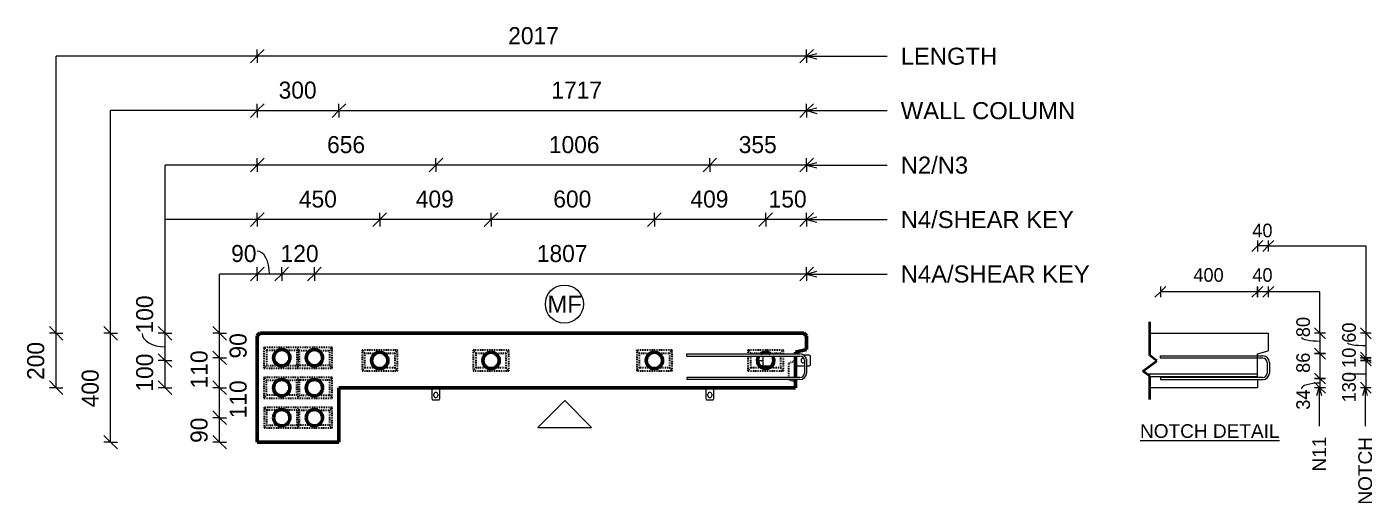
# Model space of a CAD drawing. Header units: millimetres. Extents: x 15006 to 36832, y -1993 to 19978.
# Drawn here: x 26166 to 31106, y 17512 to 19261 of the extents above; entities that cross this region are included whole.
import ezdxf

# ---------------------------------------------------------------- set-up
doc = ezdxf.new("R2010")
doc.units = ezdxf.units.MM
doc.linetypes.add('Dash', pattern=[6.36, 3.18, -3.18])
for name, color, linetype, lineweight in [('A-ANNO-DIMS', 211, 'Continuous', 9), ('A-ANNO-DIMS-25', 211, 'Continuous', 9), ('A-DETL', 90, 'Continuous', 18), ('A-DETL-MBND', 5, 'Continuous', 18), ('A-GENM', 13, 'Continuous', 18), ('A-WALL', 113, 'Continuous', 25), ('A-WALL-HDLN', 110, 'Dash', 25), ('G-ANNO-TEXT', 231, 'Continuous', 9), ('S-RBAR', 171, 'Continuous', 18)]:
    doc.layers.add(name, color=color, linetype=linetype, lineweight=lineweight)
doc.styles.add('Arial_1', font='arial.ttf', dxfattribs={"height": 62.5})
doc.styles.add('Arial_2', font='arial.ttf', dxfattribs={"height": 50})
doc.styles.add('Nirmala UI Semilight_1', font='NirmalaS.ttf', dxfattribs={"height": 62.5})
doc.styles.add('Nirmala UI Semilight_2', font='NirmalaS.ttf', dxfattribs={"height": 50})
doc.dimstyles.new('Arrow_Filled_-_2_5_NI_UI_3', dxfattribs={"dimscale": 304.8, "dimtxt": 65.460247, "dimasz": 0.164042, "dimexe": 0.082021, "dimexo": 0.0625, "dimgap": 0.082021, "dimtad": 1, "dimdec": 0, "dimzin": 0, "dimdsep": 46, "dimtxsty": 'Nirmala UI Semilight_1', "dimblk1": 'OBLIQUE', "dimblk2": 'OBLIQUE', "dimsah": 1, "dimcen": 0.09, "dimazin": 0, "dimtfac": 1, "dimtdec": 4, "dimtix": 1, "dimtmove": 0, "dimatfit": 3, "dimfxl": 0.082021, "dimfxlon": 1, "dimtvp": 1, "dimtolj": 1, "dimtzin": 0, "dimarcsym": 2})
doc.dimstyles.new('Arrow_Filled_-_2_5_NI_UI_4', dxfattribs={"dimscale": 304.8, "dimtxt": 65.460247, "dimasz": 0.164042, "dimexe": 0.082021, "dimexo": 0.0625, "dimgap": 0.082021, "dimtad": 1, "dimdec": 0, "dimzin": 0, "dimdsep": 46, "dimtxsty": 'Nirmala UI Semilight_1', "dimblk1": 'OBLIQUE', "dimblk2": 'OBLIQUE', "dimsah": 1, "dimcen": 0.09, "dimazin": 0, "dimtfac": 1, "dimtdec": 4, "dimtix": 1, "dimtmove": 1, "dimatfit": 3, "dimfxl": 0.082021, "dimfxlon": 1, "dimtvp": 1, "dimtolj": 1, "dimtzin": 0, "dimarcsym": 2})
doc.dimstyles.new('Arrow_Filled_-_2_5_NI_UI_5', dxfattribs={"dimscale": 304.8, "dimtxt": 65.460247, "dimasz": 0.164042, "dimexe": 0.082021, "dimexo": 0.0625, "dimgap": 0.082021, "dimtad": 1, "dimdec": 0, "dimzin": 0, "dimdsep": 46, "dimtxsty": 'Nirmala UI Semilight_1', "dimblk1": 'OBLIQUE', "dimblk2": 'OBLIQUE', "dimsah": 1, "dimcen": 0.09, "dimazin": 0, "dimtfac": 1, "dimtdec": 4, "dimtix": 1, "dimtmove": 2, "dimatfit": 3, "dimfxl": 0.082021, "dimfxlon": 1, "dimtvp": 1, "dimtolj": 1, "dimtzin": 0, "dimarcsym": 2})

# ---------------------------------------------------------------- blocks, each defined once
blk = doc.blocks.new('RR spread anchor face based - RR-SA-3_0-200-1726827-Elevation Top Copy 1')
at = {"layer": 'A-GENM'}
for p, q in [((10675.9, 18035.4), (10695.8, 18035.4)), ((10695.8, 18051.4), (10695.8, 18035.4)), ((10695.8, 18051.4), (10695.8, 18035.5)), ((10695.8, 18035.4), (10695.8, 18015.4)), ((10695.8, 18035.4), (10695.8, 18015.4)), ((10844.5, 18044.4), (10844.9, 18044.4)), ((10865.8, 18055.4), (10844.8, 18055.4)), ((10870.8, 18052.9), (10865.8, 18055.4)), ((10870.8, 18017.9), (10870.8, 18052.9)), ((10695.8, 18015.4), (10684, 18015.4)), ((10695.8, 18015.4), (10727.6, 18015.4)), ((10815.9, 18015.4), (10847.8, 18015.4)), ((10847.8, 18026.4), (10844.5, 18026.4)), ((10855.8, 18015.4), (10865.8, 18015.4)), ((10865.8, 18015.4), (10870.8, 18017.9))]:
    blk.add_line(p, q, dxfattribs=at)
for centre, start, end in [((10844.5, 18035.4), 90, 270), ((10848.5, 18035.4), 324.7987, 43.7744)]:
    blk.add_arc(centre, 9, start, end, dxfattribs=at)
blk = doc.blocks.new('RR spread anchor face based - RR-SA-2_5-150-1726819-Elevation Top Copy 1')
at = {"layer": 'A-GENM'}
for p, q in [((9479.8, 17935.4), (9479.8, 17895.4)), ((9509.8, 17895.4), (9509.8, 17935.4)), ((9479.8, 17895.4), (9482.3, 17890.4)), ((9482.3, 17890.4), (9507.3, 17890.4)), ((9487.8, 17905.9), (9487.8, 17911.9)), ((9501.8, 17911.9), (9501.8, 17905.9)), ((9507.3, 17890.4), (9509.8, 17895.4))]:
    blk.add_line(p, q, dxfattribs=at)
for centre, start, end in [((9494.8, 17911.9), 0, 180), ((9494.8, 17905.9), 180, 0)]:
    blk.add_arc(centre, 7, start, end, dxfattribs=at)
blk = doc.blocks.new('RR spread anchor face based - RR-SA-2_5-150-1876458-Elevation Top Copy 1')
at = {"layer": 'A-GENM'}
for p, q in [((10485.8, 17935.4), (10485.8, 17895.4)), ((10515.8, 17895.4), (10515.8, 17935.4)), ((10485.8, 17895.4), (10488.3, 17890.4)), ((10488.3, 17890.4), (10513.3, 17890.4)), ((10493.8, 17905.9), (10493.8, 17911.9)), ((10507.8, 17911.9), (10507.8, 17905.9)), ((10513.3, 17890.4), (10515.8, 17895.4))]:
    blk.add_line(p, q, dxfattribs=at)
for centre, start, end in [((10500.8, 17911.9), 0, 180), ((10500.8, 17905.9), 180, 0)]:
    blk.add_arc(centre, 7, start, end, dxfattribs=at)
blk = doc.blocks.new('DIMBLOCK73-Elevation Top Copy 1')
at = {"layer": 'A-ANNO-DIMS-25'}
for p, q in [((27222.3, 18353), (27247.3, 18378)), ((27222.3, 18353), (27222.3, 18378)), ((29029.1, 18353), (29054.1, 18378)), ((29029.1, 18353), (29029.1, 18378)), ((27222.3, 18353), (27197.3, 18328)), ((29029.1, 18353), (27222.3, 18353)), ((27222.3, 18353), (27222.3, 18328)), ((29029.1, 18353), (29004.1, 18328)), ((29029.1, 18353), (29029.1, 18328))]:
    blk.add_line(p, q, dxfattribs=at)
at = {"layer": 'A-ANNO-DIMS-25', "color": 0, "insert": (28038.8, 18459.6), "char_height": 62.5, "width": 208.521, "attachment_point": 1, "line_spacing_factor": 1.142579, "style": 'Nirmala UI Semilight_1'}
blk.add_mtext('1807', dxfattribs=at)
blk = doc.blocks.new('_Oblique')
at = {"color": 0, "linetype": 'ByBlock', "lineweight": -2}
blk.add_line((-0.5, -0.5), (0.5, 0.5), dxfattribs=at)
blk = doc.blocks.new('DIMBLOCK74-Elevation Top Copy 1')
at = {"layer": 'A-ANNO-DIMS-25'}
for p, q in [((27102.3, 18353), (27127.3, 18378)), ((27102.3, 18353), (27102.3, 18378)), ((27222.3, 18353), (27247.3, 18378)), ((27222.3, 18353), (27222.3, 18378)), ((27102.3, 18353), (27077.3, 18328)), ((27222.3, 18353), (27102.3, 18353)), ((27102.3, 18353), (27102.3, 18328)), ((27222.3, 18353), (27197.3, 18328)), ((27222.3, 18353), (27222.3, 18328))]:
    blk.add_line(p, q, dxfattribs=at)
at = {"layer": 'A-ANNO-DIMS-25', "color": 0, "insert": (27098, 18459.6), "char_height": 62.5, "width": 154.248, "attachment_point": 1, "line_spacing_factor": 1.142579, "style": 'Nirmala UI Semilight_1'}
blk.add_mtext('120', dxfattribs=at)
blk = doc.blocks.new('DIMBLOCK75-Elevation Top Copy 1')
at = {"layer": 'A-ANNO-DIMS-25'}
for p, q in [((27012.1, 18353), (27037.1, 18378)), ((27012.1, 18353), (27012.1, 18378)), ((27102.3, 18353), (27127.3, 18378)), ((27102.3, 18353), (27102.3, 18378)), ((27012.1, 18353), (26987.1, 18328)), ((27102.3, 18353), (27012.1, 18353)), ((27012.1, 18353), (27012.1, 18328)), ((27102.3, 18353), (27077.3, 18328)), ((27102.3, 18353), (27102.3, 18328))]:
    blk.add_line(p, q, dxfattribs=at)
blk.add_ellipse((27011.6, 18353), major_axis=(0, 84.5), ratio=0.539499, start_param=4.712389, end_param=6.283185, dxfattribs=at)
at = {"layer": 'A-ANNO-DIMS-25', "color": 0, "insert": (26916.4, 18459.6), "char_height": 62.5, "width": 114.258, "attachment_point": 1, "line_spacing_factor": 1.142579, "style": 'Nirmala UI Semilight_1'}
blk.add_mtext('90', dxfattribs=at)
blk = doc.blocks.new('DIMBLOCK76-Elevation Top Copy 1')
at = {"layer": 'A-ANNO-DIMS-25'}
for p, q in [((28879.1, 18553), (28904.1, 18578)), ((28879.1, 18553), (28879.1, 18578)), ((29029.1, 18553), (29054.1, 18578)), ((29029.1, 18553), (29029.1, 18578)), ((28879.1, 18553), (28854.1, 18528)), ((29029.1, 18553), (28879.1, 18553)), ((28879.1, 18553), (28879.1, 18528)), ((29029.1, 18553), (29004.1, 18528)), ((29029.1, 18553), (29029.1, 18528))]:
    blk.add_line(p, q, dxfattribs=at)
at = {"layer": 'A-ANNO-DIMS-25', "color": 0, "insert": (28889.9, 18659.6), "char_height": 62.5, "width": 154.248, "attachment_point": 1, "line_spacing_factor": 1.142579, "style": 'Nirmala UI Semilight_1'}
blk.add_mtext('150', dxfattribs=at)
blk = doc.blocks.new('DIMBLOCK77-Elevation Top Copy 1')
at = {"layer": 'A-ANNO-DIMS-25'}
for p, q in [((28470.6, 18553), (28495.6, 18578)), ((28470.6, 18553), (28470.6, 18578)), ((28879.1, 18553), (28904.1, 18578)), ((28879.1, 18553), (28879.1, 18578)), ((28470.6, 18553), (28445.6, 18528)), ((28879.1, 18553), (28470.6, 18553)), ((28470.6, 18553), (28470.6, 18528)), ((28879.1, 18553), (28854.1, 18528)), ((28879.1, 18553), (28879.1, 18528))]:
    blk.add_line(p, q, dxfattribs=at)
at = {"layer": 'A-ANNO-DIMS-25', "color": 0, "insert": (28602.9, 18659.6), "char_height": 62.5, "width": 172.815, "attachment_point": 1, "line_spacing_factor": 1.142579, "style": 'Nirmala UI Semilight_1'}
blk.add_mtext('409', dxfattribs=at)
blk = doc.blocks.new('DIMBLOCK78-Elevation Top Copy 1')
at = {"layer": 'A-ANNO-DIMS-25'}
for p, q in [((27870.6, 18553), (27895.6, 18578)), ((27870.6, 18553), (27870.6, 18578)), ((28470.6, 18553), (28495.6, 18578)), ((28470.6, 18553), (28470.6, 18578)), ((27870.6, 18553), (27845.6, 18528)), ((28470.6, 18553), (27870.6, 18553)), ((27870.6, 18553), (27870.6, 18528)), ((28470.6, 18553), (28445.6, 18528)), ((28470.6, 18553), (28470.6, 18528))]:
    blk.add_line(p, q, dxfattribs=at)
at = {"layer": 'A-ANNO-DIMS-25', "color": 0, "insert": (28099.2, 18659.6), "char_height": 62.5, "width": 171.387, "attachment_point": 1, "line_spacing_factor": 1.142579, "style": 'Nirmala UI Semilight_1'}
blk.add_mtext('600', dxfattribs=at)
blk = doc.blocks.new('DIMBLOCK79-Elevation Top Copy 1')
at = {"layer": 'A-ANNO-DIMS-25'}
for p, q in [((27462.1, 18553), (27487.1, 18578)), ((27462.1, 18553), (27462.1, 18578)), ((27870.6, 18553), (27895.6, 18578)), ((27870.6, 18553), (27870.6, 18578)), ((27462.1, 18553), (27437.1, 18528)), ((27870.6, 18553), (27462.1, 18553)), ((27462.1, 18553), (27462.1, 18528)), ((27870.6, 18553), (27845.6, 18528)), ((27870.6, 18553), (27870.6, 18528))]:
    blk.add_line(p, q, dxfattribs=at)
at = {"layer": 'A-ANNO-DIMS-25', "color": 0, "insert": (27594.4, 18659.6), "char_height": 62.5, "width": 172.815, "attachment_point": 1, "line_spacing_factor": 1.142579, "style": 'Nirmala UI Semilight_1'}
blk.add_mtext('409', dxfattribs=at)
blk = doc.blocks.new('DIMBLOCK80-Elevation Top Copy 1')
at = {"layer": 'A-ANNO-DIMS-25'}
for p, q in [((27012.1, 18553), (27037.1, 18578)), ((27012.1, 18553), (27012.1, 18578)), ((27462.1, 18553), (27487.1, 18578)), ((27462.1, 18553), (27462.1, 18578)), ((27012.1, 18553), (26987.1, 18528)), ((27462.1, 18553), (27012.1, 18553)), ((27012.1, 18553), (27012.1, 18528)), ((27462.1, 18553), (27437.1, 18528)), ((27462.1, 18553), (27462.1, 18528))]:
    blk.add_line(p, q, dxfattribs=at)
at = {"layer": 'A-ANNO-DIMS-25', "color": 0, "insert": (27165.1, 18659.6), "char_height": 62.5, "width": 172.815, "attachment_point": 1, "line_spacing_factor": 1.142579, "style": 'Nirmala UI Semilight_1'}
blk.add_mtext('450', dxfattribs=at)
blk = doc.blocks.new('DIMBLOCK81-Elevation Top Copy 1')
at = {"layer": 'A-ANNO-DIMS-25'}
for p, q in [((28674.1, 18753), (28699.1, 18778)), ((28674.1, 18753), (28674.1, 18778)), ((29029.1, 18753), (29054.1, 18778)), ((29029.1, 18753), (29029.1, 18778)), ((28674.1, 18753), (28649.1, 18728)), ((29029.1, 18753), (28674.1, 18753)), ((28674.1, 18753), (28674.1, 18728)), ((29029.1, 18753), (29004.1, 18728)), ((29029.1, 18753), (29029.1, 18728))]:
    blk.add_line(p, q, dxfattribs=at)
at = {"layer": 'A-ANNO-DIMS-25', "color": 0, "insert": (28780.2, 18859.6), "char_height": 62.5, "width": 171.387, "attachment_point": 1, "line_spacing_factor": 1.142579, "style": 'Nirmala UI Semilight_1'}
blk.add_mtext('355', dxfattribs=at)
blk = doc.blocks.new('DIMBLOCK82-Elevation Top Copy 1')
at = {"layer": 'A-ANNO-DIMS-25'}
for p, q in [((27668.1, 18753), (27693.1, 18778)), ((27668.1, 18753), (27668.1, 18778)), ((28674.1, 18753), (28699.1, 18778)), ((28674.1, 18753), (28674.1, 18778)), ((27668.1, 18753), (27643.1, 18728)), ((28674.1, 18753), (27668.1, 18753)), ((27668.1, 18753), (27668.1, 18728)), ((28674.1, 18753), (28649.1, 18728)), ((28674.1, 18753), (28674.1, 18728))]:
    blk.add_line(p, q, dxfattribs=at)
at = {"layer": 'A-ANNO-DIMS-25', "color": 0, "insert": (28083.1, 18859.6), "char_height": 62.5, "width": 211.377, "attachment_point": 1, "line_spacing_factor": 1.142579, "style": 'Nirmala UI Semilight_1'}
blk.add_mtext('1006', dxfattribs=at)
blk = doc.blocks.new('DIMBLOCK83-Elevation Top Copy 1')
at = {"layer": 'A-ANNO-DIMS-25'}
for p, q in [((27012.1, 18753), (27037.1, 18778)), ((27012.1, 18753), (27012.1, 18778)), ((27668.1, 18753), (27693.1, 18778)), ((27668.1, 18753), (27668.1, 18778)), ((27012.1, 18753), (26987.1, 18728)), ((27668.1, 18753), (27012.1, 18753)), ((27012.1, 18753), (27012.1, 18728)), ((27668.1, 18753), (27643.1, 18728)), ((27668.1, 18753), (27668.1, 18728))]:
    blk.add_line(p, q, dxfattribs=at)
at = {"layer": 'A-ANNO-DIMS-25', "color": 0, "insert": (27268.7, 18859.6), "char_height": 62.5, "width": 171.387, "attachment_point": 1, "line_spacing_factor": 1.142579, "style": 'Nirmala UI Semilight_1'}
blk.add_mtext('656', dxfattribs=at)
blk = doc.blocks.new('DIMBLOCK84-Elevation Top Copy 1')
at = {"layer": 'A-ANNO-DIMS-25'}
for p, q in [((26873.9, 17825.2), (26848.9, 17850.2)), ((26873.9, 17825.2), (26848.9, 17825.2)), ((26873.9, 17735.4), (26873.9, 17825.2)), ((26873.9, 17825.2), (26898.9, 17800.2)), ((26873.9, 17825.2), (26898.9, 17825.2)), ((26873.9, 17735.4), (26848.9, 17760.4)), ((26873.9, 17735.4), (26848.9, 17735.4)), ((26873.9, 17735.4), (26898.9, 17710.4)), ((26873.9, 17735.4), (26898.9, 17735.4))]:
    blk.add_line(p, q, dxfattribs=at)
at = {"layer": 'A-ANNO-DIMS-25', "color": 0, "insert": (26767.4, 17732.7), "char_height": 62.5, "width": 114.258, "attachment_point": 1, "rotation": 90, "line_spacing_factor": 1.142579, "style": 'Nirmala UI Semilight_1'}
blk.add_mtext('90', dxfattribs=at)
blk = doc.blocks.new('DIMBLOCK85-Elevation Top Copy 1')
at = {"layer": 'A-ANNO-DIMS-25'}
for p, q in [((26873.9, 17935.2), (26848.9, 17960.2)), ((26873.9, 17935.2), (26848.9, 17935.2)), ((26873.9, 17825.2), (26873.9, 17935.2)), ((26873.9, 17935.2), (26898.9, 17910.2)), ((26873.9, 17935.2), (26898.9, 17935.2)), ((26873.9, 17825.2), (26848.9, 17850.2)), ((26873.9, 17825.2), (26848.9, 17825.2)), ((26873.9, 17825.2), (26898.9, 17800.2)), ((26873.9, 17825.2), (26898.9, 17825.2))]:
    blk.add_line(p, q, dxfattribs=at)
at = {"layer": 'A-ANNO-DIMS-25', "color": 0, "insert": (26910.7, 17823.1), "char_height": 62.5, "width": 137.109, "attachment_point": 1, "rotation": 90, "line_spacing_factor": 1.142579, "style": 'Nirmala UI Semilight_1'}
blk.add_mtext('110', dxfattribs=at)
blk = doc.blocks.new('DIMBLOCK86-Elevation Top Copy 1')
at = {"layer": 'A-ANNO-DIMS-25'}
for p, q in [((26873.9, 18045.1), (26848.9, 18070.1)), ((26873.9, 18045.1), (26848.9, 18045.1)), ((26873.9, 17935.2), (26873.9, 18045.1)), ((26873.9, 18045.1), (26898.9, 18020.1)), ((26873.9, 18045.1), (26898.9, 18045.1)), ((26873.9, 17935.2), (26848.9, 17960.2)), ((26873.9, 17935.2), (26848.9, 17935.2)), ((26873.9, 17935.2), (26898.9, 17910.2)), ((26873.9, 17935.2), (26898.9, 17935.2))]:
    blk.add_line(p, q, dxfattribs=at)
at = {"layer": 'A-ANNO-DIMS-25', "color": 0, "insert": (26767.4, 17933), "char_height": 62.5, "width": 137.109, "attachment_point": 1, "rotation": 90, "line_spacing_factor": 1.142579, "style": 'Nirmala UI Semilight_1'}
blk.add_mtext('110', dxfattribs=at)
blk = doc.blocks.new('DIMBLOCK87-Elevation Top Copy 1')
at = {"layer": 'A-ANNO-DIMS-25'}
for p, q in [((26873.9, 18135.4), (26848.9, 18160.4)), ((26873.9, 18135.4), (26848.9, 18135.4)), ((26873.9, 18045.1), (26873.9, 18135.4)), ((26873.9, 18135.4), (26898.9, 18110.4)), ((26873.9, 18135.4), (26898.9, 18135.4)), ((26873.9, 18045.1), (26848.9, 18070.1)), ((26873.9, 18045.1), (26848.9, 18045.1)), ((26873.9, 18045.1), (26898.9, 18020.1)), ((26873.9, 18045.1), (26898.9, 18045.1))]:
    blk.add_line(p, q, dxfattribs=at)
at = {"layer": 'A-ANNO-DIMS-25', "color": 0, "insert": (26910.7, 18042.7), "char_height": 62.5, "width": 114.258, "attachment_point": 1, "rotation": 90, "line_spacing_factor": 1.142579, "style": 'Nirmala UI Semilight_1'}
blk.add_mtext('90', dxfattribs=at)
blk = doc.blocks.new('DIMBLOCK88-Elevation Top Copy 1')
at = {"layer": 'A-ANNO-DIMS-25'}
for p, q in [((26673.9, 18035.4), (26648.9, 18060.4)), ((26673.9, 18035.4), (26648.9, 18035.4)), ((26673.9, 17935.4), (26673.9, 18035.4)), ((26673.9, 18035.4), (26698.9, 18010.4)), ((26673.9, 18035.4), (26698.9, 18035.4)), ((26673.9, 17935.4), (26648.9, 17960.4)), ((26673.9, 17935.4), (26648.9, 17935.4)), ((26673.9, 17935.4), (26698.9, 17910.4)), ((26673.9, 17935.4), (26698.9, 17935.4))]:
    blk.add_line(p, q, dxfattribs=at)
at = {"layer": 'A-ANNO-DIMS-25', "color": 0, "insert": (26567.4, 17921.2), "char_height": 62.5, "width": 154.248, "attachment_point": 1, "rotation": 90, "line_spacing_factor": 1.142579, "style": 'Nirmala UI Semilight_1'}
blk.add_mtext('100', dxfattribs=at)
blk = doc.blocks.new('DIMBLOCK89-Elevation Top Copy 1')
at = {"layer": 'A-ANNO-DIMS-25'}
for p, q in [((26673.9, 18135.4), (26648.9, 18160.4)), ((26673.9, 18135.4), (26648.9, 18135.4)), ((26673.9, 18035.4), (26673.9, 18135.4)), ((26673.9, 18135.4), (26698.9, 18110.4)), ((26673.9, 18135.4), (26698.9, 18135.4)), ((26673.9, 18035.4), (26648.9, 18060.4)), ((26673.9, 18035.4), (26648.9, 18035.4)), ((26673.9, 18035.4), (26698.9, 18010.4)), ((26673.9, 18035.4), (26698.9, 18035.4))]:
    blk.add_line(p, q, dxfattribs=at)
blk.add_ellipse((26673.9, 18134.8), major_axis=(84.5, 0), ratio=0.584313, start_param=3.141593, end_param=4.712389, dxfattribs=at)
at = {"layer": 'A-ANNO-DIMS-25', "color": 0, "insert": (26567.4, 18134.8), "char_height": 62.5, "width": 154.248, "attachment_point": 1, "rotation": 90, "line_spacing_factor": 1.142579, "style": 'Nirmala UI Semilight_1'}
blk.add_mtext('100', dxfattribs=at)
blk = doc.blocks.new('DIMBLOCK90-Elevation Top Copy 1')
at = {"layer": 'A-ANNO-DIMS-25'}
for p, q in [((27012.1, 18953), (27037.1, 18978)), ((27012.1, 18953), (27012.1, 18978)), ((27312.1, 18953), (27337.1, 18978)), ((27312.1, 18953), (27312.1, 18978)), ((27012.1, 18953), (26987.1, 18928)), ((27012.1, 18953), (27312.1, 18953)), ((27012.1, 18953), (27012.1, 18928)), ((27312.1, 18953), (27287.1, 18928)), ((27312.1, 18953), (27312.1, 18928))]:
    blk.add_line(p, q, dxfattribs=at)
at = {"layer": 'A-ANNO-DIMS-25', "color": 0, "insert": (27090.7, 19059.6), "char_height": 62.5, "width": 171.387, "attachment_point": 1, "line_spacing_factor": 1.142579, "style": 'Nirmala UI Semilight_1'}
blk.add_mtext('300', dxfattribs=at)
blk = doc.blocks.new('DIMBLOCK91-Elevation Top Copy 1')
at = {"layer": 'A-ANNO-DIMS-25'}
for p, q in [((27312.1, 18953), (27337.1, 18978)), ((27312.1, 18953), (27312.1, 18978)), ((29029.1, 18953), (29054.1, 18978)), ((29029.1, 18953), (29029.1, 18978)), ((27312.1, 18953), (27287.1, 18928)), ((27312.1, 18953), (29029.1, 18953)), ((27312.1, 18953), (27312.1, 18928)), ((29029.1, 18953), (29004.1, 18928)), ((29029.1, 18953), (29029.1, 18928))]:
    blk.add_line(p, q, dxfattribs=at)
at = {"layer": 'A-ANNO-DIMS-25', "color": 0, "insert": (28092.1, 19059.6), "char_height": 62.5, "width": 188.526, "attachment_point": 1, "line_spacing_factor": 1.142579, "style": 'Nirmala UI Semilight_1'}
blk.add_mtext('1717', dxfattribs=at)
blk = doc.blocks.new('DIMBLOCK92-Elevation Top Copy 1')
at = {"layer": 'A-ANNO-DIMS-25'}
for p, q in [((27012.1, 19153), (27037.1, 19178)), ((27012.1, 19153), (27012.1, 19178)), ((29029.1, 19153), (29054.1, 19178)), ((29029.1, 19153), (29029.1, 19178)), ((27012.1, 19153), (26987.1, 19128)), ((29029.1, 19153), (27012.1, 19153)), ((27012.1, 19153), (27012.1, 19128)), ((29029.1, 19153), (29004.1, 19128)), ((29029.1, 19153), (29029.1, 19128))]:
    blk.add_line(p, q, dxfattribs=at)
at = {"layer": 'A-ANNO-DIMS-25', "color": 0, "insert": (27933.8, 19259.6), "char_height": 62.5, "width": 208.521, "attachment_point": 1, "line_spacing_factor": 1.142579, "style": 'Nirmala UI Semilight_1'}
blk.add_mtext('2017', dxfattribs=at)
blk = doc.blocks.new('DIMBLOCK93-Elevation Top Copy 1')
at = {"layer": 'A-ANNO-DIMS-25'}
for p, q in [((26473.9, 18135.4), (26448.9, 18160.4)), ((26473.9, 18135.4), (26448.9, 18135.4)), ((26473.9, 17735.4), (26473.9, 18135.4)), ((26473.9, 18135.4), (26498.9, 18110.4)), ((26473.9, 18135.4), (26498.9, 18135.4)), ((26473.9, 17735.4), (26448.9, 17760.4)), ((26473.9, 17735.4), (26448.9, 17735.4)), ((26473.9, 17735.4), (26498.9, 17710.4)), ((26473.9, 17735.4), (26498.9, 17735.4))]:
    blk.add_line(p, q, dxfattribs=at)
at = {"layer": 'A-ANNO-DIMS-25', "color": 0, "insert": (26367.4, 17863.4), "char_height": 62.5, "width": 172.815, "attachment_point": 1, "rotation": 90, "line_spacing_factor": 1.142579, "style": 'Nirmala UI Semilight_1'}
blk.add_mtext('400', dxfattribs=at)
blk = doc.blocks.new('DIMBLOCK94-Elevation Top Copy 1')
at = {"layer": 'A-ANNO-DIMS-25'}
for p, q in [((26273.9, 18135.4), (26248.9, 18160.4)), ((26273.9, 18135.4), (26248.9, 18135.4)), ((26273.9, 17935.4), (26273.9, 18135.4)), ((26273.9, 18135.4), (26298.9, 18110.4)), ((26273.9, 18135.4), (26298.9, 18135.4)), ((26273.9, 17935.4), (26248.9, 17960.4)), ((26273.9, 17935.4), (26248.9, 17935.4)), ((26273.9, 17935.4), (26298.9, 17910.4)), ((26273.9, 17935.4), (26298.9, 17935.4))]:
    blk.add_line(p, q, dxfattribs=at)
at = {"layer": 'A-ANNO-DIMS-25', "color": 0, "insert": (26167.4, 17964), "char_height": 62.5, "width": 171.387, "attachment_point": 1, "rotation": 90, "line_spacing_factor": 1.142579, "style": 'Nirmala UI Semilight_1'}
blk.add_mtext('200', dxfattribs=at)

msp = doc.modelspace()

# ---------------------------------------------------------------- linework, layer by layer
at = {"layer": 'A-DETL', "color": 7}
for p, q in [((30684.5, 18456.1), (30704.5, 18476.1)), ((30684.5, 18476.1), (30684.5, 18456.1)), ((30744.5, 18476.1), (30724.5, 18456.1)), ((30724.5, 18476.1), (30724.5, 18456.1)), ((30684.5, 18456.1), (30664.5, 18436.1)), ((30724.5, 18456.1), (30684.5, 18456.1)), ((30684.5, 18456.1), (30684.5, 18436.1)), ((30724.5, 18456.1), (30704.5, 18436.1)), ((30724.5, 18456.1), (30724.5, 18436.1)), ((30724.5, 18456.1), (31082.7, 18456.1)), ((31082.7, 18456.1), (31082.7, 18135.4)), ((30328.5, 18287.5), (30308.5, 18267.5)), ((30328.5, 18307.5), (30328.5, 18287.5)), ((30328.5, 18287.5), (30348.5, 18307.5)), ((30684.5, 18287.5), (30328.5, 18287.5)), ((30328.5, 18287.5), (30328.5, 18267.5)), ((30684.5, 18287.5), (30664.5, 18267.5)), ((30664.5, 18267.5), (30684.5, 18287.5)), ((30684.5, 18287.5), (30684.5, 18307.5)), ((30684.5, 18307.5), (30684.5, 18287.5)), ((30684.5, 18287.5), (30704.5, 18307.5)), ((30704.5, 18307.5), (30684.5, 18287.5)), ((30724.5, 18287.5), (30684.5, 18287.5)), ((30684.5, 18287.5), (30684.5, 18267.5)), ((30684.5, 18267.5), (30684.5, 18287.5)), ((30704.5, 18267.5), (30724.5, 18287.5)), ((30724.5, 18307.5), (30724.5, 18287.5)), ((30724.5, 18287.5), (30744.5, 18307.5)), ((30724.5, 18287.5), (30724.5, 18267.5)), ((30914.4, 18287.5), (30724.5, 18287.5)), ((30914.4, 18135.4), (30914.4, 18287.5)), ((30289.5, 18135.4), (30724.5, 18135.4)), ((30724.5, 18135.4), (30724.5, 18070.4)), ((30914.4, 18135.4), (30894.4, 18155.4)), ((30914.4, 18135.4), (30894.4, 18135.4)), ((30934.4, 18115.4), (30914.4, 18135.4)), ((30914.4, 18135.4), (30914.4, 18060.6)), ((30934.4, 18135.4), (30914.4, 18135.4)), ((31082.7, 18135.4), (31062.7, 18155.4)), ((31082.7, 18135.4), (31062.7, 18135.4)), ((31102.7, 18115.4), (31082.7, 18135.4)), ((31082.7, 18135.4), (31082.7, 18045.4)), ((31102.7, 18135.4), (31082.7, 18135.4)), ((30914.4, 18060.6), (30894.4, 18080.6)), ((30894.4, 18080.6), (30914.4, 18060.6)), ((30328.5, 18044.1), (30328.5, 18052.1)), ((30328.5, 18052.1), (30704.5, 18052.1)), ((30704.5, 18044.1), (30328.5, 18044.1)), ((30684.5, 18060.4), (30724.5, 18070.4)), ((30684.5, 17973.4), (30684.5, 18060.4)), ((30914.4, 18060.6), (30894.4, 18060.6)), ((30894.4, 18060.6), (30914.4, 18060.6)), ((30914.4, 18060.6), (30934.4, 18060.6)), ((30934.4, 18060.6), (30914.4, 18060.6)), ((30914.4, 18060.6), (30934.4, 18040.6)), ((30934.4, 18040.6), (30914.4, 18060.6)), ((30914.4, 18060.6), (30914.4, 17969.4)), ((31082.7, 18045.4), (31062.7, 18065.4)), ((31062.7, 18065.4), (31082.7, 18045.4)), ((31082.7, 18035.4), (31062.7, 18055.4)), ((31062.7, 18055.4), (31082.7, 18035.4)), ((31082.7, 18045.4), (31062.7, 18045.4)), ((31062.7, 18045.4), (31082.7, 18045.4)), ((31082.7, 18035.4), (31062.7, 18035.4)), ((31062.7, 18035.4), (31082.7, 18035.4)), ((31082.7, 18045.4), (31102.7, 18045.4)), ((31102.7, 18045.4), (31082.7, 18045.4)), ((31082.7, 18045.4), (31102.7, 18025.4)), ((31102.7, 18025.4), (31082.7, 18045.4)), ((31082.7, 18045.4), (31082.7, 18035.4)), ((31082.7, 18035.4), (31102.7, 18035.4)), ((31102.7, 18035.4), (31082.7, 18035.4)), ((31082.7, 18035.4), (31102.7, 18015.4)), ((31102.7, 18015.4), (31082.7, 18035.4)), ((31082.7, 18035.4), (31082.7, 17935.4)), ((30684.5, 17985.6), (30278.5, 17985.6)), ((30720.5, 18028.1), (30720.5, 17989.4)), ((30728.5, 18028.1), (30728.5, 17989.4)), ((30914.4, 17969.4), (30894.4, 17989.4)), ((30894.4, 17989.4), (30914.4, 17969.4)), ((30684.5, 17975.6), (30289.5, 17975.6)), ((30684.5, 17935.4), (30289.5, 17935.4)), ((30704.5, 17973.4), (30328.5, 17973.4)), ((30328.5, 17973.4), (30328.5, 17965.4)), ((30328.5, 17965.4), (30704.5, 17965.4)), ((30684.5, 17965.4), (30684.5, 17935.4)), ((30914.4, 17969.4), (30894.4, 17969.4)), ((30894.4, 17969.4), (30914.4, 17969.4)), ((30914.4, 17935.4), (30894.4, 17955.4)), ((30914.4, 17935.4), (30894.4, 17935.4)), ((30903.4, 17906.5), (30911.5, 17936.5)), ((30911.5, 17936.5), (30911.5, 17796)), ((30911.5, 17936.5), (30919.5, 17906.5)), ((30914.4, 17969.4), (30934.4, 17969.4)), ((30934.4, 17969.4), (30914.4, 17969.4)), ((30914.4, 17969.4), (30934.4, 17949.4)), ((30934.4, 17949.4), (30914.4, 17969.4)), ((30914.4, 17969.4), (30914.4, 17935.4)), ((30934.4, 17935.4), (30914.4, 17935.4)), ((30914.4, 17935.4), (30934.4, 17915.4)), ((31082.7, 17935.4), (31062.7, 17955.4)), ((31082.7, 17935.4), (31062.7, 17935.4)), ((31071.8, 17906.5), (31079.8, 17936.5)), ((31079.8, 17936.5), (31079.8, 17796)), ((31079.8, 17936.5), (31087.8, 17906.5)), ((31102.7, 17935.4), (31082.7, 17935.4)), ((31082.7, 17935.4), (31102.7, 17915.4)), ((30911.5, 17796), (30911.5, 17794.6)), ((31079.8, 17796), (31079.8, 17794.7))]:
    msp.add_line(p, q, dxfattribs=at)
at = {"layer": 'A-DETL', "color": 250, "lineweight": 35}
for p, q in [((30289.5, 18053.5), (30289.5, 18177.5)), ((30264.1, 17996.4), (30314.9, 18034.5)), ((30314.9, 18034.5), (30289.5, 18053.5)), ((30289.5, 17977.3), (30264.1, 17996.4)), ((30289.5, 17892.3), (30289.5, 17977.3))]:
    msp.add_line(p, q, dxfattribs=at)
at = {"layer": 'A-DETL', "color": 7}
for centre, radius, start, end in [((30704.5, 18028.1), 24, 0, 90), ((30704.5, 18028.1), 16, 0, 90), ((30704.5, 17989.4), 16, 270, 0), ((30704.5, 17989.4), 24, 270, 0)]:
    msp.add_arc(centre, radius, start, end, dxfattribs=at)
for centre, ratio, start_param, end_param in [((30914.4, 18120.9), 0.209345, 3.141593, 4.712389), ((31082.7, 18100.5), 0.149102, 3.141593, 4.712389), ((31082.7, 17984.5), 0.013219, 1.570796, 3.141593), ((30914.4, 17931.8), 0.305683, 1.570796, 3.141593)]:
    msp.add_ellipse(centre, major_axis=(67.6, 0), ratio=ratio, start_param=start_param, end_param=end_param, dxfattribs=at)
at = {"layer": 'A-DETL-MBND'}
for p, q in [((26273.9, 18135.4), (26273.9, 19153)), ((27012.1, 19153), (26273.9, 19153)), ((26473.9, 18135.4), (26473.9, 18953)), ((27012.1, 18953), (26473.9, 18953)), ((26673.9, 18135.4), (26673.9, 18753)), ((27012.1, 18753), (26673.9, 18753)), ((27012.1, 18553), (26673.9, 18553)), ((26873.9, 18135.4), (26873.9, 18353)), ((27012.1, 18353), (26873.9, 18353)), ((28141.1, 17888.6), (28042.1, 17789.6)), ((28240, 17789.6), (28141.1, 17888.6)), ((28042.1, 17789.6), (28240, 17789.6))]:
    msp.add_line(p, q, dxfattribs=at)
msp.add_circle((28140.1, 18242.6), 70, dxfattribs=at)
at = {"layer": 'A-WALL', "lineweight": 50}
for p, q in [((27022.1, 18135.4), (27012.1, 18125.4)), ((29019.1, 18135.4), (27022.1, 18135.4)), ((29029.1, 18125.4), (29019.1, 18135.4)), ((27012.1, 18125.4), (27012.1, 17735.4)), ((29029.1, 18075.4), (29029.1, 18125.4)), ((28989.1, 18065.4), (29029.1, 18075.4)), ((28989.1, 18059.4), (28989.1, 18065.4)), ((28989.1, 17973.4), (28989.1, 18051.4)), ((27312.1, 17935.4), (28989.1, 17935.4)), ((27312.1, 17735.4), (27312.1, 17935.4)), ((28989.1, 17935.4), (28989.1, 17965.4)), ((27012.1, 17735.4), (27312.1, 17735.4))]:
    msp.add_line(p, q, dxfattribs=at)
for centre, start, end in [((27102.3, 18045.4), 90, 270), ((27102.3, 18045.4), 270, 90), ((27222.3, 18045.4), 90, 270), ((27222.3, 18045.4), 270, 90), ((27462.1, 18035.4), 90, 270), ((27462.1, 18035.4), 270, 90), ((27870.6, 18035.4), 90, 270), ((27870.6, 18035.4), 270, 90), ((28470.6, 18035.4), 90, 270), ((28470.6, 18035.4), 270, 90), ((28879.1, 18035.4), 147.5159, 270), ((28879.1, 18035.4), 90, 126), ((28879.1, 18035.4), 54, 90), ((28879.1, 18035.4), 270, 32.4841), ((27102.1, 17935.2), 0.3724, 179.6276), ((27102.1, 17935.2), 179.6276, 180), ((27102.1, 17935.2), 180, 0), ((27102.1, 17935.2), 0, 0.3724), ((27222.1, 17935.2), 0.3724, 179.6276), ((27222.1, 17935.2), 179.6276, 180), ((27222.1, 17935.2), 180, 0), ((27222.1, 17935.2), 0, 0.3724), ((27102.1, 17825.2), 0, 180), ((27222.1, 17825.2), 0, 180), ((27102.1, 17825.2), 180, 0), ((27222.1, 17825.2), 180, 0)]:
    msp.add_arc(centre, 30, start, end, dxfattribs=at)
at = {"layer": 'A-WALL-HDLN'}
for p, q in [((27287, 18082.6), (27037, 18082.6)), ((27037, 18082.6), (27037, 18007.6)), ((27047, 18072.6), (27037, 18082.6)), ((27287, 18082.6), (27277, 18072.6)), ((27287, 18007.6), (27287, 18082.6)), ((27089.6, 18072.6), (27047, 18072.6)), ((27047, 18017.6), (27047, 18072.6)), ((27157, 18072.6), (27114.9, 18072.6)), ((27162, 18077.6), (27157, 18072.6)), ((27157, 18072.6), (27157, 18017.6)), ((27167, 18072.6), (27162, 18077.6)), ((27162, 18012.6), (27162, 18077.6)), ((27167, 18072.6), (27209.6, 18072.6)), ((27167, 18017.6), (27167, 18072.6)), ((27234.9, 18072.6), (27277, 18072.6)), ((27277, 18072.6), (27277, 18017.6)), ((27527.1, 18072.9), (27397.1, 18072.9)), ((27397.1, 18072.9), (27397.1, 17997.9)), ((27407.1, 18062.9), (27397.1, 18072.9)), ((27407.1, 18062.9), (27450.2, 18062.9)), ((27407.1, 18007.9), (27407.1, 18062.9)), ((27474.1, 18062.9), (27517.1, 18062.9)), ((27527.1, 18072.9), (27517.1, 18062.9)), ((27517.1, 18062.9), (27517.1, 18007.9)), ((27527.1, 17997.9), (27527.1, 18072.9)), ((27935.6, 18072.9), (27805.6, 18072.9)), ((27805.6, 18072.9), (27805.6, 17997.9)), ((27815.6, 18062.9), (27805.6, 18072.9)), ((27815.6, 18062.9), (27858.7, 18062.9)), ((27815.6, 18007.9), (27815.6, 18062.9)), ((27882.6, 18062.9), (27925.6, 18062.9)), ((27935.6, 18072.9), (27925.6, 18062.9)), ((27925.6, 18062.9), (27925.6, 18007.9)), ((27935.6, 17997.9), (27935.6, 18072.9)), ((28535.6, 18072.9), (28405.6, 18072.9)), ((28405.6, 18072.9), (28405.6, 17997.9)), ((28415.6, 18062.9), (28405.6, 18072.9)), ((28415.6, 18062.9), (28458.7, 18062.9)), ((28415.6, 18007.9), (28415.6, 18062.9)), ((28482.6, 18062.9), (28525.6, 18062.9)), ((28535.6, 18072.9), (28525.6, 18062.9)), ((28525.6, 18062.9), (28525.6, 18007.9)), ((28535.6, 17997.9), (28535.6, 18072.9)), ((28944.1, 18072.9), (28814.1, 18072.9)), ((28814.1, 18072.9), (28814.1, 18059.4)), ((28824.1, 18062.9), (28814.1, 18072.9)), ((28814.1, 18051.4), (28814.1, 17997.9)), ((28824.1, 18062.9), (28867.2, 18062.9)), ((28824.1, 18059.4), (28824.1, 18062.9)), ((28824.1, 18007.9), (28824.1, 18051.4)), ((28891.1, 18062.9), (28934.1, 18062.9)), ((28944.1, 18072.9), (28934.1, 18062.9)), ((28934.1, 18062.9), (28934.1, 18059.4)), ((28934.1, 18051.4), (28934.1, 18007.9)), ((28944.1, 18059.4), (28944.1, 18072.9)), ((28944.1, 17997.9), (28944.1, 18051.4)), ((28964.1, 18025.4), (28989.1, 18035.4)), ((27037, 18007.6), (27047, 18017.6)), ((27037, 18007.6), (27287, 18007.6)), ((27047, 18017.6), (27091, 18017.6)), ((27113.5, 18017.6), (27157, 18017.6)), ((27157, 18017.6), (27162, 18012.6)), ((27162, 18012.6), (27167, 18017.6)), ((27211, 18017.6), (27167, 18017.6)), ((27277, 18017.6), (27233.5, 18017.6)), ((27287, 18007.6), (27277, 18017.6)), ((27407.1, 18007.9), (27397.1, 17997.9)), ((27397.1, 17997.9), (27527.1, 17997.9)), ((27450.2, 18007.9), (27407.1, 18007.9)), ((27517.1, 18007.9), (27474.1, 18007.9)), ((27517.1, 18007.9), (27527.1, 17997.9)), ((27815.6, 18007.9), (27805.6, 17997.9)), ((27805.6, 17997.9), (27935.6, 17997.9)), ((27858.7, 18007.9), (27815.6, 18007.9)), ((27925.6, 18007.9), (27882.6, 18007.9)), ((27925.6, 18007.9), (27935.6, 17997.9)), ((28415.6, 18007.9), (28405.6, 17997.9)), ((28405.6, 17997.9), (28535.6, 17997.9)), ((28458.7, 18007.9), (28415.6, 18007.9)), ((28525.6, 18007.9), (28482.6, 18007.9)), ((28525.6, 18007.9), (28535.6, 17997.9)), ((28824.1, 18007.9), (28814.1, 17997.9)), ((28814.1, 17997.9), (28944.1, 17997.9)), ((28867.2, 18007.9), (28824.1, 18007.9)), ((28934.1, 18007.9), (28891.1, 18007.9)), ((28934.1, 18007.9), (28944.1, 17997.9)), ((28964.1, 17973.4), (28964.1, 18025.4)), ((27287.4, 17972.6), (27036.8, 17972.6)), ((27046.8, 17962.6), (27036.8, 17972.6)), ((27036.8, 17972.6), (27036.8, 17897.6)), ((27046.8, 17962.6), (27089.9, 17962.6)), ((27046.8, 17907.6), (27046.8, 17962.6)), ((27114.4, 17962.6), (27156.8, 17962.6)), ((27162.1, 17967.9), (27156.8, 17962.6)), ((27156.8, 17962.6), (27156.8, 17907.6)), ((27167.4, 17962.6), (27162.1, 17967.9)), ((27162.1, 17967.9), (27162.1, 17902.3)), ((27209.9, 17962.6), (27167.4, 17962.6)), ((27167.4, 17907.6), (27167.4, 17962.6)), ((27277.4, 17962.6), (27234.4, 17962.6)), ((27287.4, 17972.6), (27277.4, 17962.6)), ((27277.4, 17962.6), (27277.4, 17907.6)), ((27287.4, 17897.6), (27287.4, 17972.6)), ((28989.1, 17955.5), (28964.1, 17965.4)), ((27036.8, 17897.6), (27046.8, 17907.6)), ((27036.8, 17897.6), (27287.4, 17897.6)), ((27090.4, 17907.6), (27046.8, 17907.6)), ((27156.8, 17907.6), (27113.9, 17907.6)), ((27162.1, 17902.3), (27156.8, 17907.6)), ((27162.1, 17902.3), (27167.4, 17907.6)), ((27167.4, 17907.6), (27210.4, 17907.6)), ((27233.9, 17907.6), (27277.4, 17907.6)), ((27277.4, 17907.6), (27287.4, 17897.6)), ((27287.1, 17862.7), (27037.1, 17862.7)), ((27037.1, 17862.7), (27037.1, 17787.7)), ((27047.1, 17852.7), (27037.1, 17862.7)), ((27090.2, 17852.7), (27047.1, 17852.7)), ((27047.1, 17797.7), (27047.1, 17852.7)), ((27157.1, 17852.7), (27114.1, 17852.7)), ((27162.1, 17857.7), (27157.1, 17852.7)), ((27157.1, 17852.7), (27157.1, 17797.7)), ((27167.1, 17852.7), (27162.1, 17857.7)), ((27162.1, 17792.7), (27162.1, 17857.7)), ((27167.1, 17852.7), (27210.2, 17852.7)), ((27167.1, 17797.7), (27167.1, 17852.7)), ((27234.1, 17852.7), (27277.1, 17852.7)), ((27287.1, 17862.7), (27277.1, 17852.7)), ((27277.1, 17852.7), (27277.1, 17797.7)), ((27287.1, 17787.7), (27287.1, 17862.7)), ((27037.1, 17787.7), (27047.1, 17797.7)), ((27037.1, 17787.7), (27287.1, 17787.7)), ((27047.1, 17797.7), (27090.2, 17797.7)), ((27114.1, 17797.7), (27157.1, 17797.7)), ((27157.1, 17797.7), (27162.1, 17792.7)), ((27162.1, 17792.7), (27167.1, 17797.7)), ((27210.2, 17797.7), (27167.1, 17797.7)), ((27277.1, 17797.7), (27234.1, 17797.7)), ((27287.1, 17787.7), (27277.1, 17797.7))]:
    msp.add_line(p, q, dxfattribs=at)
at = {"layer": 'G-ANNO-TEXT', "color": 10}
for p, q in [((29029.1, 19153), (29066.6, 19163)), ((29029.1, 19153), (29066.6, 19142.9)), ((29029.1, 19153), (29325.1, 19153)), ((29029.1, 18953), (29066.6, 18963)), ((29029.1, 18953), (29066.6, 18942.9)), ((29029.1, 18953), (29325.1, 18953)), ((29029.1, 18753), (29066.6, 18763)), ((29029.1, 18753), (29066.6, 18742.9)), ((29029.1, 18753), (29325.1, 18753)), ((29029.1, 18553), (29066.6, 18563.1)), ((29029.1, 18553), (29066.6, 18543)), ((29029.1, 18553), (29325.1, 18553)), ((29029.1, 18353), (29066.6, 18363.1)), ((29029.1, 18353), (29066.6, 18343)), ((29029.1, 18353), (29325.1, 18353))]:
    msp.add_line(p, q, dxfattribs=at)
at = {"layer": 'S-RBAR'}
for p, q in [((28589.1, 18059.4), (29005.1, 18059.4)), ((28589.1, 18051.4), (28589.1, 18059.4)), ((28589.1, 18051.4), (29005.1, 18051.4)), ((29021.1, 18035.4), (29021.1, 17989.4)), ((29029.1, 18035.4), (29029.1, 17989.4)), ((29005.1, 17973.4), (28589.1, 17973.4)), ((28589.1, 17973.4), (28589.1, 17965.4)), ((29005.1, 17965.4), (28589.1, 17965.4))]:
    msp.add_line(p, q, dxfattribs=at)
for centre, radius, start, end in [((29005.1, 18035.4), 24, 0, 90), ((29005.1, 18035.4), 16, 0, 90), ((29005.1, 17989.4), 16, 270, 0), ((29005.1, 17989.4), 24, 270, 360)]:
    msp.add_arc(centre, radius, start, end, dxfattribs=at)

# ---------------------------------------------------------------- block references
at = {"layer": 'A-GENM'}
for name in ['RR spread anchor face based - RR-SA-3_0-200-1726827-Elevation Top Copy 1', 'RR spread anchor face based - RR-SA-2_5-150-1726819-Elevation Top Copy 1', 'RR spread anchor face based - RR-SA-2_5-150-1876458-Elevation Top Copy 1']:
    msp.add_blockref(name, (18173.3, 0), dxfattribs=at)

# ---------------------------------------------------------------- texts
at = {"layer": 'G-ANNO-TEXT', "color": 7, "attachment_point": 1}
for s, insert, char_height, width, style in [('LENGTH', (29375.1, 19184.2), 62.5, 428.903, 'Arial_1'), ('WALL COLUMN', (29375.1, 18984.2), 62.5, 775.633, 'Arial_1'), ('N2/N3', (29375.1, 18784.2), 62.5, 298.629, 'Arial_1'), ('N4/SHEAR KEY', (29375.1, 18584.3), 62.5, 767.616, 'Arial_1'), ('40', (30665.9, 18538), 50, 91.392, 'Nirmala UI Semilight_2'), ('N4A/SHEAR KEY', (29375.1, 18384.3), 62.5, 837.763, 'Arial_1'), ('400', (30449.4, 18374.4), 50, 136.287, 'Nirmala UI Semilight_2'), ('40', (30665.9, 18374.4), 50, 91.392, 'Nirmala UI Semilight_2'), ('MF', (28077.9, 18273.6), 62.5, 150.316, 'Arial_1'), ('\\LNOTCH DETAIL', (30253.6, 17801.3), 50, 622.11, 'Arial_2')]:
    msp.add_mtext(s, dxfattribs=dict(at, insert=insert, char_height=char_height, width=width, style=style))
at = {"layer": 'G-ANNO-TEXT', "color": 7, "char_height": 50, "attachment_point": 1, "rotation": 90}
for s, insert, width, style in [('80', (30827.5, 18120.9), 89.789, 'Nirmala UI Semilight_2'), ('60', (30995.8, 18100.5), 89.789, 'Nirmala UI Semilight_2'), ('10', (30995.8, 18008.1), 76.962, 'Nirmala UI Semilight_2'), ('86', (30827.5, 17989.8), 89.789, 'Nirmala UI Semilight_2'), ('130', (30995.8, 17881.7), 121.856, 'Nirmala UI Semilight_2'), ('34', (30827.5, 17854.6), 91.392, 'Nirmala UI Semilight_2'), ('N11', (30886.7, 17627.6), 153.924, 'Arial_2'), ('NOTCH', (31055.1, 17506), 301.435, 'Arial_2')]:
    msp.add_mtext(s, dxfattribs=dict(at, insert=insert, width=width, style=style))

# ---------------------------------------------------------------- dimensions: what is measured, and where the dimension line sits
at = {"layer": 'A-ANNO-DIMS'}
for base, p1, p2, override, picture, middle in [((27012.1, 19153), (29029.1, 19128), (27012.1, 19128), {"dimpost": '<>', "dimfxl": 2017}, 'DIMBLOCK92-Elevation Top Copy 1', (28020.6, 19210.5)), ((27312.1, 18953), (27012.1, 18928), (27312.1, 18928), {"dimpost": '<>', "dimfxl": 300}, 'DIMBLOCK90-Elevation Top Copy 1', (27162.1, 19010.4)), ((29029.1, 18953), (27312.1, 18928), (29029.1, 18928), {"dimpost": '<>', "dimfxl": 1717}, 'DIMBLOCK91-Elevation Top Copy 1', (28170.6, 19010)), ((27012.1, 18753), (27668.1, 18728), (27012.1, 18728), {"dimpost": '<>', "dimfxl": 656}, 'DIMBLOCK83-Elevation Top Copy 1', (27340.1, 18810.4)), ((27668.1, 18753), (28674.1, 18728), (27668.1, 18728), {"dimpost": '<>', "dimfxl": 1006}, 'DIMBLOCK82-Elevation Top Copy 1', (28171.1, 18810.5)), ((28674.1, 18753), (29029.1, 18728), (28674.1, 18728), {"dimpost": '<>', "dimfxl": 355}, 'DIMBLOCK81-Elevation Top Copy 1', (28851.6, 18810.4)), ((27012.1, 18553), (27462.1, 18528), (27012.1, 18528), {"dimpost": '<>', "dimfxl": 450}, 'DIMBLOCK80-Elevation Top Copy 1', (27237.1, 18610.3)), ((27462.1417089, 18553.0434433), (27870.6417089, 18528.0434433), (27462.1417089, 18528.0434433), {"dimpost": '<>', "dimfxl": 408.5}, 'DIMBLOCK79-Elevation Top Copy 1', (27666.3917089, 18610.3612607)), ((27870.6, 18553), (28470.6, 18528), (27870.6, 18528), {"dimpost": '<>', "dimfxl": 600}, 'DIMBLOCK78-Elevation Top Copy 1', (28170.6, 18610.4)), ((28470.6417089, 18553.0434433), (28879.1417089, 18528.0434433), (28470.6417089, 18528.0434433), {"dimpost": '<>', "dimfxl": 408.5}, 'DIMBLOCK77-Elevation Top Copy 1', (28674.8917089, 18610.3612607)), ((28879.1, 18553), (29029.1, 18528), (28879.1, 18528), {"dimpost": '<>', "dimfxl": 150}, 'DIMBLOCK76-Elevation Top Copy 1', (28954.1, 18610.5)), ((27102.3, 18353), (27222.3, 18328), (27102.3, 18328), {"dimpost": '<>', "dimfxl": 120}, 'DIMBLOCK74-Elevation Top Copy 1', (27162.3, 18410.5)), ((27222.3, 18353), (29029.1, 18328), (27222.3, 18328), {"dimpost": '<>', "dimfxl": 1806.875}, 'DIMBLOCK73-Elevation Top Copy 1', (28125.7, 18410.5))]:
    dim = msp.add_linear_dim(base=base, p1=p1, p2=p2, dimstyle='Arrow_Filled_-_2_5_NI_UI_3', override=override, dxfattribs=at)
    dim.commit()
    dim.dimension.update_dxf_attribs({"geometry": picture, "text_midpoint": middle})
dim = msp.add_linear_dim(base=(27012.1, 18353), p1=(27102.3, 18328), p2=(27012.1, 18328), dimstyle='Arrow_Filled_-_2_5_NI_UI_4', override={"dimpost": '<>', "dimfxl": 90.125}, dxfattribs=at)
dim.commit()
dim.dimension.update_dxf_attribs({"geometry": 'DIMBLOCK75-Elevation Top Copy 1', "text_midpoint": (26973.5, 18417.9), "dimtype": 160})
for base, p1, p2, dimstyle, override, picture, middle in [((26673.9, 18135.4), (26698.9, 18035.4), (26698.9, 18135.4), 'Arrow_Filled_-_2_5_NI_UI_4', {"dimpost": '<>', "dimfxl": 100}, 'DIMBLOCK89-Elevation Top Copy 1', (26609, 18211.9)), ((26873.9, 18135.4), (26898.9, 18045.1), (26898.9, 18135.4), 'Arrow_Filled_-_2_5_NI_UI_5', {"dimpost": '<>', "dimfxl": 90.3125}, 'DIMBLOCK87-Elevation Top Copy 1', (26952.3, 18099.8)), ((26873.9, 17935.2), (26898.9, 17825.2), (26898.9, 17935.2), 'Arrow_Filled_-_2_5_NI_UI_5', {"dimpost": '<>', "dimfxl": 110}, 'DIMBLOCK85-Elevation Top Copy 1', (26952.3, 17891.7))]:
    dim = msp.add_linear_dim(base=base, p1=p1, p2=p2, angle=90, dimstyle=dimstyle, override=override, dxfattribs=at)
    dim.commit()
    dim.dimension.update_dxf_attribs({"geometry": picture, "text_midpoint": middle, "dimtype": 160, "text_rotation": 90})
for base, p1, p2, override, picture, middle in [((26273.9, 18135.4), (26298.9, 17935.4), (26298.9, 18135.4), {"dimpost": '<>', "dimfxl": 200}, 'DIMBLOCK94-Elevation Top Copy 1', (26216.6, 18035.4)), ((26473.9, 18135.4), (26498.9, 17735.4), (26498.9, 18135.4), {"dimpost": '<>', "dimfxl": 400}, 'DIMBLOCK93-Elevation Top Copy 1', (26416.6, 17935.4)), ((26673.9, 18035.4), (26698.9, 17935.4), (26698.9, 18035.4), {"dimpost": '<>', "dimfxl": 100}, 'DIMBLOCK88-Elevation Top Copy 1', (26616.4, 17985.4)), ((26873.9, 18045.1), (26898.9, 17935.2), (26898.9, 18045.1), {"dimpost": '<>', "dimfxl": 109.882502}, 'DIMBLOCK86-Elevation Top Copy 1', (26816.4, 17990.2)), ((26873.9, 17825.2), (26898.9, 17735.4), (26898.9, 17825.2), {"dimpost": '<>', "dimfxl": 89.804998}, 'DIMBLOCK84-Elevation Top Copy 1', (26816.6, 17780.3))]:
    dim = msp.add_linear_dim(base=base, p1=p1, p2=p2, angle=90, dimstyle='Arrow_Filled_-_2_5_NI_UI_3', override=override, dxfattribs=at)
    dim.commit()
    dim.dimension.update_dxf_attribs({"geometry": picture, "text_midpoint": middle})

doc.saveas('drawing.dxf')
